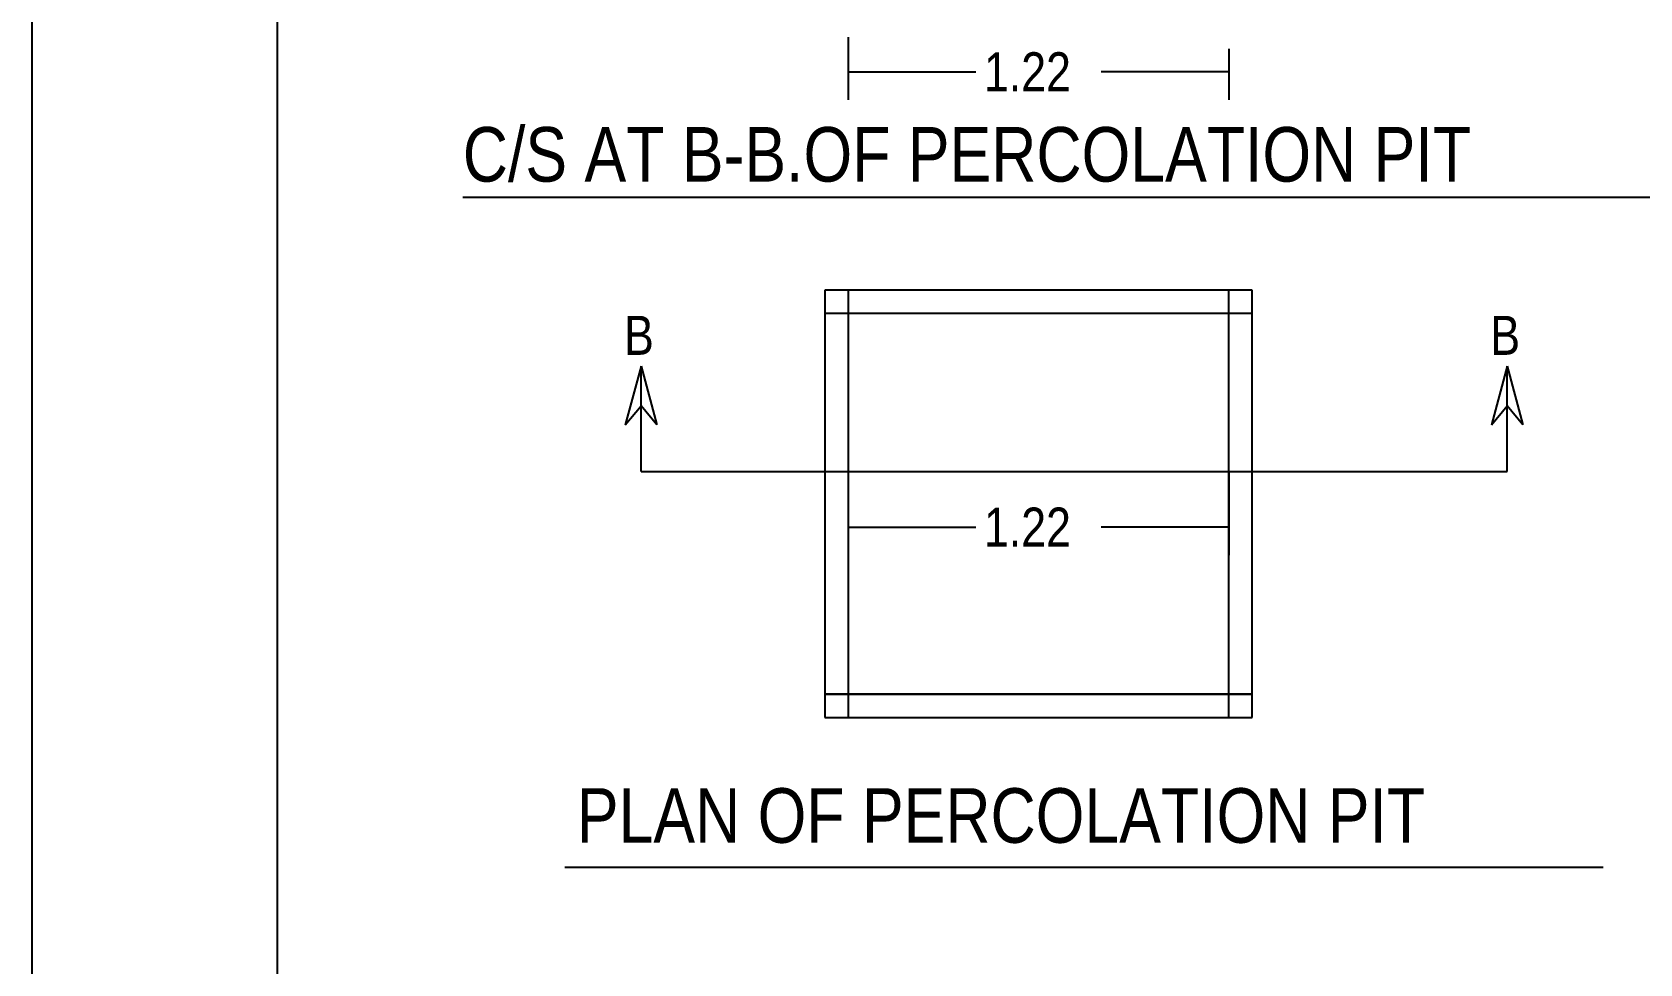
# Model space of a CAD drawing. Header units: metres. Extents: x 25391 to 25818, y 51852 to 52034.
# Drawn here: x 25733.462 to 25736.202, y 51882.181 to 51883.769 of the extents above; entities that cross this region are included whole.
import ezdxf

# ---------------------------------------------------------------- set-up
doc = ezdxf.new("R2010")
doc.units = ezdxf.units.M
doc.header["$MEASUREMENT"] = 0
doc.layers.get('0').update_dxf_attribs({"true_color": 0xffffff})
doc.layers.add('MCH', color=7, linetype='Continuous')
doc.styles.get("Standard").update_dxf_attribs({"font": 'swissc.ttf'})

msp = doc.modelspace()

# ---------------------------------------------------------------- linework, layer by layer
for points in [[(25733.46239, 51885.36071), (25741.46249, 51885.36071), (25741.46249, 51877.79809), (25733.46239, 51877.79809)], [(25733.8804, 51884.76352), (25737.50873, 51884.76352), (25737.50873, 51879.94446), (25733.8804, 51879.94446)]]:
    msp.add_lwpolyline(points, close=True)
at = {"layer": 'MCH'}
for p, q in [((25734.85302, 51883.76086), (25734.85302, 51883.65369)), ((25735.50169, 51883.74059), (25735.50169, 51883.65369)), ((25734.85302, 51883.70156), (25735.07054, 51883.70156)), ((25735.50169, 51883.70156), (25735.28417, 51883.70156)), ((25734.19628, 51883.48773), (25736.2665, 51883.48773)), ((25734.85302, 51883.04172), (25734.85302, 51882.87752)), ((25735.50169, 51883.02145), (25735.50169, 51882.87752)), ((25734.85302, 51882.92539), (25735.07054, 51882.92539)), ((25735.50169, 51882.92539), (25735.28417, 51882.92539))]:
    msp.add_line(p, q, dxfattribs=at)
at = {"layer": 'MCH', "ltscale": 0.45}
for p, q in [((25734.81313, 51883.32936), (25734.81313, 51882.60091)), ((25735.54158, 51883.32936), (25734.81313, 51883.32936)), ((25734.85302, 51883.32936), (25734.85302, 51882.60091)), ((25735.50169, 51882.60091), (25735.50169, 51883.32936)), ((25735.54158, 51882.60091), (25735.54158, 51883.32936)), ((25735.54158, 51883.28947), (25734.81313, 51883.28947)), ((25734.49996, 51883.19973), (25734.47324, 51883.09955)), ((25734.49996, 51883.02035), (25734.49996, 51883.19973)), ((25734.49996, 51883.19973), (25734.52668, 51883.09955)), ((25735.97614, 51883.19973), (25735.94942, 51883.09955)), ((25735.97614, 51883.02035), (25735.97614, 51883.19973)), ((25735.97614, 51883.19973), (25736.00286, 51883.09955)), ((25734.47324, 51883.09955), (25734.49996, 51883.13234)), ((25734.52668, 51883.09955), (25734.49996, 51883.13234)), ((25735.94942, 51883.09955), (25735.97614, 51883.13234)), ((25736.00286, 51883.09955), (25735.97614, 51883.13234)), ((25734.49996, 51883.02035), (25735.97614, 51883.02035)), ((25734.81313, 51882.6408), (25735.54158, 51882.6408)), ((25735.54158, 51882.6408), (25734.81313, 51882.6408)), ((25734.81313, 51882.60091), (25735.54158, 51882.60091)), ((25734.36989, 51882.3455), (25736.13985, 51882.3455))]:
    msp.add_line(p, q, dxfattribs=at)

# ---------------------------------------------------------------- texts
at = {"layer": 'MCH'}
for s, height, p in [('1.22', 0.066488, (25735.08436, 51883.66832)), ('C/S AT B-B.OF PERCOLATION PIT', 0.0930837, (25734.19628, 51883.51432)), ('B', 0.06649, (25734.47112, 51883.21903)), ('B', 0.06649, (25735.9473, 51883.21903)), ('1.22', 0.066488, (25735.08436, 51882.89214)), ('PLAN OF PERCOLATION PIT', 0.0930837, (25734.39063, 51882.38715))]:
    msp.add_text(s, height=height, dxfattribs=at).set_placement(p)

doc.saveas('drawing.dxf')
